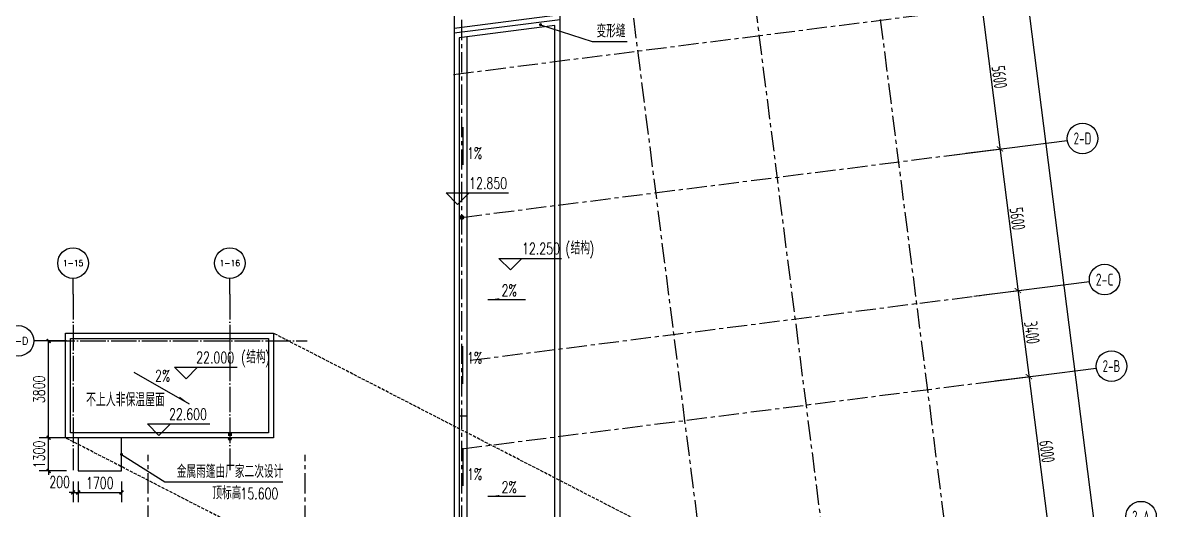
# Model space of a CAD drawing. Header units: millimetres. Extents: x -1048436 to -185795, y -983427 to 400387.
# Drawn here: x -715835 to -671378, y -32273 to -13152 of the extents above; entities that cross this region are included whole.
import ezdxf
from ezdxf.enums import TextEntityAlignment as Align

# ---------------------------------------------------------------- set-up
doc = ezdxf.new("R2010")
doc.units = ezdxf.units.MM
doc.header["$LTSCALE"] = 500
for name, pattern in [('1#游泳馆轴网$0$DOTE', [2.42, 2, -0.2, 0.02, -0.2]), ('DASH', [0.35, 0.25, -0.1]), ('一层轴网$0$CENTER', [50.8, 31.75, -6.35, 6.35, -6.35])]:
    doc.linetypes.add(name, pattern=pattern)
for name, color, linetype in [('1#游泳馆轴网$0$建-轴线', 1, '1#游泳馆轴网$0$DOTE'), ('AXIS', 3, 'Continuous'), ('AXIS_TEXT', 7, 'Continuous'), ('DIM_LEAD', 3, 'Continuous'), ('PUB_DIM', 3, 'Continuous'), ('PUB_TEXT', 7, 'Continuous'), ('一层轴网$0$建-文字', 4, 'Continuous'), ('一层轴网$0$建-符号', 150, 'Continuous'), ('一层轴网$0$建-轴线', 1, '一层轴网$0$CENTER'), ('建-墙', 254, 'Continuous'), ('建-屋面-排水沟落水口', 175, 'Continuous'), ('建-文字', 4, 'Continuous'), ('建-符号', 13, 'Continuous'), ('建-符号-引出', 150, 'Continuous'), ('建-符号-箭头', 13, 'Continuous')]:
    doc.layers.add(name, color=color, linetype=linetype)
doc.styles.add('_TCH_AXIS', font='COMPLEX', dxfattribs={"bigfont": 'GBCBIG'})
doc.styles.add('_TCH_DIM', font='SIMPLEX', dxfattribs={"bigfont": 'GBCBIG'})
doc.styles.add('_TCH_DIM_T3', font='SIMPLEX', dxfattribs={"width": 0.705882, "bigfont": 'GBCBIG'})
doc.styles.add('COMPLEX', font='COMPLEX')
doc.styles.add('XD2008', font='xd-hzs.shx', dxfattribs={"width": 0.7, "bigfont": 'xd-hztxt.shx'})
doc.styles.add('一层轴网$0$XD2008', font='xd-hzs.shx', dxfattribs={"width": 0.7, "bigfont": 'xd-hztxt.shx'})
doc.styles.add('一层轴网$0$XD2008_T3', font='xd-hzs.shx', dxfattribs={"width": 0.7, "bigfont": 'xd-hztxt.shx'})
doc.dimstyles.new('_TCH_ARCH&&150', dxfattribs={"dimtxt": 446.25, "dimasz": 150, "dimexe": 375, "dimexo": 450, "dimgap": 150, "dimtad": 1, "dimdec": 0, "dimzin": 0, "dimdsep": 46, "dimtxsty": '_TCH_DIM_T3', "dimblk": 'ARCHTICK', "dimcen": 0.09, "dimclrt": 7, "dimazin": 2, "dimtfac": 1, "dimtdec": 0, "dimtix": 1, "dimtmove": 2, "dimatfit": 3, "dimldrblk": 'ARCHTICK', "dimfxl": 1, "dimtolj": 1, "dimtzin": 0, "dimarcsym": 0})
doc.dimstyles.new('一层轴网$0$XD100&&150', dxfattribs={"dimtxt": 525, "dimasz": 225, "dimexe": 150, "dimexo": 150, "dimgap": 75, "dimtad": 1, "dimdec": 0, "dimdsep": 46, "dimtxsty": '一层轴网$0$XD2008_T3', "dimblk": '一层轴网$0$_ARCHTICK', "dimcen": 2.5, "dimdle": 150, "dimclrt": 7, "dimaunit": 1, "dimadec": 0, "dimazin": 0, "dimtfac": 1, "dimtdec": 0, "dimtix": 1, "dimtmove": 0, "dimatfit": 3, "dimfxl": 1, "dimtolj": 1, "dimtzin": 0, "dimarcsym": 0})

# ---------------------------------------------------------------- blocks, each defined once
blk = doc.blocks.new('A$C70866F3F')
for p, q in [((75, 150), (0, 150)), ((20, 225), (85, 187)), ((20, 75), (85, 112)), ((75, 280), (112, 215)), ((112, 85), (75, 20)), ((150, 300), (150, 225)), ((150, 75), (150, 0)), ((225, 280), (187, 215)), ((187, 85), (225, 20)), ((215, 187), (280, 225)), ((215, 112), (280, 75)), ((300, 150), (225, 150))]:
    blk.add_line(p, q)
for radius in [150, 75]:
    blk.add_circle((150, 150), radius)
blk = doc.blocks.new('A$C1A8E3B15')
at = {"layer": '建-屋面-排水沟落水口', "xscale": 0.5, "yscale": 0.5, "zscale": 0.5, "rotation": 180.0000000333506}
blk.add_blockref('A$C70866F3F', (54976, -40894), dxfattribs=at)
blk = doc.blocks.new('一层轴网$0$_ARCHTICK')
at = {"color": 0, "linetype": 'ByBlock', "const_width": 0.15}
blk.add_lwpolyline([(-0.5, -0.5), (0.5, 0.5)], dxfattribs=at)
blk = doc.blocks.new('*D3059')
at = {"layer": 'Defpoints', "color": 0, "transparency": 16777216}
for p in [(73657, 46857), (75852, 41491), (74364, 41301)]:
    blk.add_point(p, dxfattribs=at)
at = {"layer": '一层轴网$0$建-符号', "color": 0, "lineweight": -2, "transparency": 16777216}
for p, q in [((75126, 47195), (75871, 41342)), ((73806, 46876), (75294, 47065)), ((74513, 41320), (76001, 41510))]:
    blk.add_line(p, q, dxfattribs=at)
at = {"layer": '一层轴网$0$建-符号', "color": 0, "lineweight": -2, "transparency": 16777216, "xscale": 225, "yscale": 225, "zscale": 225}
for p, rotation in [((75145, 47046), 97.24752617045677), ((75852, 41491), 277.2475261704568)]:
    blk.add_blockref('一层轴网$0$_ARCHTICK', p, dxfattribs=dict(at, rotation=rotation))
at = {"layer": '一层轴网$0$建-符号', "color": 7, "transparency": 16777216, "insert": (75833, 44311), "char_height": 525, "attachment_point": 5, "rotation": 277.2475, "style": '一层轴网$0$XD2008_T3'}
blk.add_mtext('\\A1;5600', dxfattribs=at)
blk = doc.blocks.new('*D3060')
at = {"layer": 'Defpoints', "color": 0, "transparency": 16777216}
for p in [(74364, 41301), (75070, 35746), (76558, 35935)]:
    blk.add_point(p, dxfattribs=at)
at = {"layer": '一层轴网$0$建-符号', "color": 0, "lineweight": -2, "transparency": 16777216}
for p, q in [((74513, 41320), (76001, 41510)), ((75833, 41639), (76577, 35787)), ((75219, 35765), (76707, 35954))]:
    blk.add_line(p, q, dxfattribs=at)
at = {"layer": '一层轴网$0$建-符号', "color": 0, "lineweight": -2, "transparency": 16777216, "xscale": 225, "yscale": 225, "zscale": 225}
for p, rotation in [((75852, 41491), 97.2475261704566), ((76558, 35935), 277.2475261704566)]:
    blk.add_blockref('一层轴网$0$_ARCHTICK', p, dxfattribs=dict(at, rotation=rotation))
at = {"layer": '一层轴网$0$建-符号', "color": 7, "transparency": 16777216, "insert": (76540, 38756), "char_height": 525, "attachment_point": 5, "rotation": 277.2475, "style": '一层轴网$0$XD2008_T3'}
blk.add_mtext('\\A1;5600', dxfattribs=at)
blk = doc.blocks.new('*D3061')
at = {"layer": 'Defpoints', "color": 0, "transparency": 16777216}
for p in [(75070, 35746), (76987, 32563), (75499, 32373)]:
    blk.add_point(p, dxfattribs=at)
at = {"layer": '一层轴网$0$建-符号', "color": 0, "lineweight": -2, "transparency": 16777216}
for p, q in [((76539, 36084), (77006, 32414)), ((75219, 35765), (76707, 35954)), ((75648, 32392), (77136, 32582))]:
    blk.add_line(p, q, dxfattribs=at)
at = {"layer": '一层轴网$0$建-符号', "color": 0, "lineweight": -2, "transparency": 16777216, "xscale": 225, "yscale": 225, "zscale": 225}
for p, rotation in [((76558, 35935), 97.24752617045687), ((76987, 32563), 277.2475261704569)]:
    blk.add_blockref('一层轴网$0$_ARCHTICK', p, dxfattribs=dict(at, rotation=rotation))
at = {"layer": '一层轴网$0$建-符号', "color": 7, "transparency": 16777216, "insert": (77107, 34292), "char_height": 525, "attachment_point": 5, "rotation": 277.2475, "style": '一层轴网$0$XD2008_T3'}
blk.add_mtext('\\A1;3400', dxfattribs=at)
blk = doc.blocks.new('*D3062')
at = {"layer": 'Defpoints', "color": 0, "transparency": 16777216}
for p in [(75499, 32373), (76256, 26421), (77744, 26611)]:
    blk.add_point(p, dxfattribs=at)
at = {"layer": '一层轴网$0$建-符号', "color": 0, "lineweight": -2, "transparency": 16777216}
for p, q in [((75648, 32392), (77136, 32582)), ((76968, 32711), (77763, 26462)), ((76405, 26440), (77893, 26629))]:
    blk.add_line(p, q, dxfattribs=at)
at = {"layer": '一层轴网$0$建-符号', "color": 0, "lineweight": -2, "transparency": 16777216, "xscale": 225, "yscale": 225, "zscale": 225}
for p, rotation in [((76987, 32563), 97.24752617045682), ((77744, 26611), 277.2475261704568)]:
    blk.add_blockref('一层轴网$0$_ARCHTICK', p, dxfattribs=dict(at, rotation=rotation))
at = {"layer": '一层轴网$0$建-符号', "color": 7, "transparency": 16777216, "insert": (77700, 29629), "char_height": 525, "attachment_point": 5, "rotation": 277.2475, "style": '一层轴网$0$XD2008_T3'}
blk.add_mtext('\\A1;6000', dxfattribs=at)
blk = doc.blocks.new('*D3063')
at = {"layer": 'Defpoints', "color": 0, "transparency": 16777216}
for p in [(71304, 80226), (79537, 26839), (78116, 26658)]:
    blk.add_point(p, dxfattribs=at)
at = {"layer": '一层轴网$0$建-符号', "color": 0, "lineweight": -2, "transparency": 16777216}
for p, q in [((72706, 80556), (79556, 26690)), ((71452, 80245), (72873, 80426)), ((78265, 26677), (79686, 26857))]:
    blk.add_line(p, q, dxfattribs=at)
at = {"layer": '一层轴网$0$建-符号', "color": 0, "lineweight": -2, "transparency": 16777216, "xscale": 225, "yscale": 225, "zscale": 225}
for p, rotation in [((72725, 80407), 97.24752617045664), ((79537, 26839), 277.2475261704566)]:
    blk.add_blockref('一层轴网$0$_ARCHTICK', p, dxfattribs=dict(at, rotation=rotation))
at = {"layer": '一层轴网$0$建-符号', "color": 7, "transparency": 16777216, "insert": (76466, 53665), "char_height": 525, "attachment_point": 5, "rotation": 277.2475, "style": '一层轴网$0$XD2008_T3'}
blk.add_mtext('\\A1;54000', dxfattribs=at)
blk = doc.blocks.new('_AXISO')
blk.add_circle((0, 0), 0.5)
at = {"layer": 'AXIS_TEXT', "style": 'COMPLEX', "width": 1.041667}
blk.add_attdef('A', text='', height=0.56, dxfattribs=at).set_placement((-0.25, -0.28), (0.25, -0.28), align=Align.FIT)
blk = doc.blocks.new('_ArchTick')
at = {"color": 0, "linetype": 'ByBlock', "const_width": 0.4}
blk.add_lwpolyline([(-0.5, -0.5), (0.5, 0.5)], dxfattribs=at)
blk = doc.blocks.new('*D348')
at = {"layer": 'Defpoints', "color": 0, "transparency": 16777216}
for p in [(-714818, -29430), (-713660, -29430), (-713660, -30730)]:
    blk.add_point(p, dxfattribs=at)
at = {"layer": 'PUB_DIM', "color": 0, "lineweight": -2, "transparency": 16777216}
for p, q in [((-714818, -29430), (-714818, -29280)), ((-714110, -29430), (-715193, -29430)), ((-714818, -30730), (-714818, -29430)), ((-714110, -30730), (-715193, -30730)), ((-714818, -30730), (-714818, -30880))]:
    blk.add_line(p, q, dxfattribs=at)
at = {"layer": 'PUB_DIM', "color": 0, "lineweight": -2, "transparency": 16777216, "xscale": 150, "yscale": 150, "zscale": 150}
for p, rotation in [((-714818, -29430), 270), ((-714818, -30730), 90)]:
    blk.add_blockref('_ArchTick', p, dxfattribs=dict(at, rotation=rotation))
at = {"layer": 'PUB_DIM', "color": 7, "transparency": 16777216, "insert": (-715191, -30080), "char_height": 446.2, "attachment_point": 5, "rotation": 90, "style": '_TCH_DIM_T3'}
blk.add_mtext('\\A1;1300', dxfattribs=at)
blk = doc.blocks.new('*D349')
at = {"layer": 'Defpoints', "color": 0, "transparency": 16777216}
for p in [(-714818, -25630), (-713660, -25630), (-713660, -29430)]:
    blk.add_point(p, dxfattribs=at)
at = {"layer": 'PUB_DIM', "color": 0, "lineweight": -2, "transparency": 16777216}
for p, q in [((-714110, -25630), (-715193, -25630)), ((-714818, -29430), (-714818, -25630)), ((-714110, -29430), (-715193, -29430))]:
    blk.add_line(p, q, dxfattribs=at)
at = {"layer": 'PUB_DIM', "color": 0, "lineweight": -2, "transparency": 16777216, "xscale": 150, "yscale": 150, "zscale": 150}
for p, rotation in [((-714818, -25630), 90), ((-714818, -29430), 270)]:
    blk.add_blockref('_ArchTick', p, dxfattribs=dict(at, rotation=rotation))
at = {"layer": 'PUB_DIM', "color": 7, "transparency": 16777216, "insert": (-715191, -27530), "char_height": 446.2, "attachment_point": 5, "rotation": 90, "style": '_TCH_DIM_T3'}
blk.add_mtext('\\A1;3800', dxfattribs=at)
blk = doc.blocks.new('*D350')
at = {"layer": 'Defpoints', "color": 0, "transparency": 16777216}
for p in [(-713860, -30698), (-713660, -30698), (-713660, -31574)]:
    blk.add_point(p, dxfattribs=at)
at = {"layer": 'PUB_DIM', "color": 0, "lineweight": -2, "transparency": 16777216}
for p, q in [((-713860, -31148), (-713860, -31949)), ((-713660, -31148), (-713660, -31949)), ((-713860, -31574), (-714010, -31574)), ((-713860, -31574), (-713660, -31574)), ((-713660, -31574), (-713510, -31574))]:
    blk.add_line(p, q, dxfattribs=at)
at = {"layer": 'PUB_DIM', "color": 0, "lineweight": -2, "transparency": 16777216, "xscale": 150, "yscale": 150, "zscale": 150}
blk.add_blockref('_ArchTick', (-713860, -31574), dxfattribs=at)
at = {"layer": 'PUB_DIM', "color": 0, "lineweight": -2, "transparency": 16777216, "xscale": 150, "yscale": 150, "zscale": 150, "rotation": 180}
blk.add_blockref('_ArchTick', (-713660, -31574), dxfattribs=at)
at = {"layer": 'PUB_DIM', "color": 7, "transparency": 16777216, "insert": (-714385, -31162), "char_height": 446.2, "attachment_point": 5, "style": '_TCH_DIM_T3'}
blk.add_mtext('\\A1;200', dxfattribs=at)
blk = doc.blocks.new('*D351')
at = {"layer": 'Defpoints', "color": 0, "transparency": 16777216}
for p in [(-713660, -30698), (-711960, -30698), (-711960, -31574)]:
    blk.add_point(p, dxfattribs=at)
at = {"layer": 'PUB_DIM', "color": 0, "lineweight": -2, "transparency": 16777216}
for p, q in [((-713660, -31148), (-713660, -31949)), ((-711960, -31148), (-711960, -31949)), ((-713660, -31574), (-711960, -31574))]:
    blk.add_line(p, q, dxfattribs=at)
at = {"layer": 'PUB_DIM', "color": 0, "lineweight": -2, "transparency": 16777216, "xscale": 150, "yscale": 150, "zscale": 150, "rotation": 180}
blk.add_blockref('_ArchTick', (-713660, -31574), dxfattribs=at)
at = {"layer": 'PUB_DIM', "color": 0, "lineweight": -2, "transparency": 16777216, "xscale": 150, "yscale": 150, "zscale": 150}
blk.add_blockref('_ArchTick', (-711960, -31574), dxfattribs=at)
at = {"layer": 'PUB_DIM', "color": 7, "transparency": 16777216, "insert": (-712810, -31201), "char_height": 446.2, "attachment_point": 5, "style": '_TCH_DIM_T3'}
blk.add_mtext('\\A1;1700', dxfattribs=at)
blk = doc.blocks.new('A$C2C8523F8')
at = {"layer": '一层轴网$0$建-符号'}
for p, q in [((73961.4, 41250.3), (78494.1, 41826.7)), ((74829.3, 35715.6), (79362, 36292)), ((75096.8, 32322.2), (79629.5, 32898.6))]:
    blk.add_line(p, q, dxfattribs=at)
at = {"layer": '一层轴网$0$建-轴线', "ltscale": 0.05}
for p, q in [((74638.3, 19327.2), (66478.9, 83487.5)), ((69876.7, 18721.7), (61717.3, 82882)), ((65115, 18116.1), (56955.6, 82276.4)), ((54423.1, 44410.6), (73657.5, 46856.7)), ((54751, 38807.2), (74364, 41301.5)), ((55078, 33203.7), (75070.4, 35746.2)), ((54750, 29734.6), (75499.4, 32373.4))]:
    blk.add_line(p, q, dxfattribs=at)
for points in [[(54750, -2500), (54750, 82276.4)], [(42450, -2500), (42450, 29500)], [(48600, -2500), (48600, 29500)]]:
    blk.add_lwpolyline(points, dxfattribs=at)
at = {"layer": '一层轴网$0$建-符号'}
ref = blk.add_blockref('_AXISO', (79089.3, 41902.4), dxfattribs=dict(at, xscale=1200, yscale=1200, zscale=1200))
ref.add_attrib('A', '2-D', dxfattribs={"layer": '一层轴网$0$建-文字', "height": 472.82, "style": '一层轴网$0$XD2008', "width": 0.909004}).set_placement((78742.1, 41666), (79436.4, 41666), align=Align.FIT)
ref = blk.add_blockref('_AXISO', (79957.2, 36367.7), dxfattribs=dict(at, xscale=1200, yscale=1200, zscale=1200))
ref.add_attrib('A', '2-C', dxfattribs={"layer": '一层轴网$0$建-文字', "height": 472.91, "style": '一层轴网$0$XD2008', "width": 0.893864}).set_placement((79610.1, 36131.2), (80304.4, 36131.2), align=Align.FIT)
ref = blk.add_blockref('_AXISO', (80224.7, 32974.3), dxfattribs=dict(at, xscale=1200, yscale=1200, zscale=1200))
ref.add_attrib('A', '2-B', dxfattribs={"layer": '一层轴网$0$建-文字', "height": 471.94, "style": '一层轴网$0$XD2008', "width": 0.911494}).set_placement((79877.3, 32738.3), (80572.1, 32738.3), align=Align.FIT)
ref = blk.add_blockref('_AXISO', (81384.2, 27073.4), dxfattribs=dict(at, xscale=1200, yscale=1200, zscale=1200))
ref.add_attrib('A', '2-A', dxfattribs={"layer": '一层轴网$0$建-文字', "height": 467.56, "style": '一层轴网$0$XD2008', "width": 0.894142}).set_placement((81035.3, 26839.7), (81733.1, 26839.7), align=Align.FIT)
for p1, p2, distance, picture, middle in [((71303.6, 80226.4), (78116.1, 26657.8), 1432.5, '*D3063', (76465.7, 53665.4)), ((73657.5, 46856.7), (74364, 41301.5), 1499.7, '*D3059', (75833.3, 44310.9)), ((74364, 41301.5), (75070.4, 35746.2), 1499.7, '*D3060', (76539.8, 38755.6)), ((75070.4, 35746.2), (75499.4, 32373.4), 1499.7, '*D3061', (77107.5, 34291.6)), ((75499.4, 32373.4), (76256.3, 26421.3), 1499.7, '*D3062', (77700.4, 29629.1))]:
    dim = blk.add_aligned_dim(p1=p1, p2=p2, distance=distance, dimstyle='一层轴网$0$XD100&&150', dxfattribs=at)
    dim.commit()
    dim.dimension.update_dxf_attribs({"geometry": picture, "text_midpoint": middle})

msp = doc.modelspace()

# ---------------------------------------------------------------- hatches: boundary and pattern name
at = {"layer": '建-符号-箭头'}
for points in [[(-698579.4, -18720.6), (-698579.4, -18270.6), (-698639.4, -18270.6)], [(-697593.3, -24017), (-697143.3, -24017), (-697143.3, -23957)], [(-698579.4, -25840.6), (-698579.4, -26290.6), (-698639.4, -26290.6)], [(-709312.3, -28091), (-709703.3, -27868.2), (-709673.6, -27816.1)], [(-698579.4, -31308.8), (-698579.4, -30858.8), (-698639.4, -30858.8)], [(-697593.3, -31732), (-697143.3, -31732), (-697143.3, -31672)]]:
    msp.add_hatch(color=256, dxfattribs=at).paths.add_polyline_path(points)

# ---------------------------------------------------------------- linework, layer by layer
for p, q in [((-694760.9, -39494), (-694762.1, 568.9)), ((-698911.8, 182.5), (-698911.8, -39493.6)), ((-694960.9, -39494), (-694961.7, -13266.1)), ((-698711.8, -13743), (-698711.8, -39493.6)), ((-707760.1, -29429.8), (-707760.1, -29479.8)), ((-707660.1, -29429.8), (-707660.1, -29479.8))]:
    msp.add_line(p, q)
for points in [[(-698912, -13365.3), (-694761.7, -12837.5)], [(-694761.7, -13039.1), (-698912.1, -13566.9)], [(-694961.7, -13266.1), (-698711.8, -13743)], [(-713660.2, -29429.8), (-713660.2, -30729.8), (-711960.2, -30729.8), (-711960.2, -29429.8)]]:
    msp.add_lwpolyline(points)
for points in [[(-706000.7, -29429.8), (-714160.2, -29429.8), (-714160.2, -25329.8), (-706000.7, -25329.8)], [(-706200.7, -29229.8), (-713960.2, -29229.8), (-713960.2, -25529.8), (-706200.7, -25529.8)]]:
    msp.add_lwpolyline(points, close=True)
at = {"linetype": 'DASH'}
for points in [[(-678453.2, -39494), (-706000.7, -25329.8)], [(-686612.7, -43594), (-714160.2, -29429.8)]]:
    msp.add_lwpolyline(points, dxfattribs=at)
msp.add_circle((-707710.1, -29479.8), 50)
at = {"layer": '1#游泳馆轴网$0$建-轴线'}
for p, q in [((-713860.2, -23795), (-713860, -30697.7)), ((-707710.2, -23795), (-707710, -30697.7))]:
    msp.add_line(p, q, dxfattribs=at)
msp.add_lwpolyline([(-714787.6, -25629.8), (-704681.9, -25629.8)], dxfattribs=at)
at = {"layer": 'AXIS'}
for p, q in [((-713860.2, -23795), (-713860.2, -23178.7)), ((-707710.2, -23795), (-707710.2, -23178.7)), ((-714787.6, -25629.8), (-715403.9, -25629.8))]:
    msp.add_line(p, q, dxfattribs=at)
at = {"layer": 'DIM_LEAD'}
for p, q in [((-695526.8, -13230.5), (-693505.3, -13888.4)), ((-693505.3, -13888.4), (-692135, -13888.4))]:
    msp.add_line(p, q, dxfattribs=at)
at = {"layer": 'DIM_LEAD', "const_width": 60}
msp.add_lwpolyline([(-695555.4, -13221.2, 1), (-695498.3, -13239.8, 1)], format="xyb", close=True, dxfattribs=at)
at = {"layer": '建-墙', "linetype": 'DASH'}
for p, q in [((-707760.1, -29229.8), (-707760.1, -29429.8)), ((-707660.1, -29229.8), (-707660.1, -29429.8))]:
    msp.add_line(p, q, dxfattribs=at)
at = {"layer": '建-屋面-排水沟落水口'}
for p, q in [((-698411.8, -13704.9), (-698411.8, -39493.6)), ((-698411.8, -28574.7), (-698711.8, -28574.7))]:
    msp.add_line(p, q, dxfattribs=at)
at = {"layer": '建-符号'}
for p, q in [((-698780.1, -20280), (-699230.1, -19830)), ((-699230.1, -19830), (-696779.1, -19830)), ((-698780.1, -20280), (-698330.1, -19830)), ((-696707.1, -22842.6), (-697157.1, -22392.6)), ((-697157.1, -22392.6), (-694706.1, -22392.6)), ((-696707.1, -22842.6), (-696257.1, -22392.6)), ((-709425.3, -27114.9), (-709875.3, -26664.9)), ((-709875.3, -26664.9), (-707424.3, -26664.9)), ((-709425.3, -27114.9), (-708975.3, -26664.9)), ((-710490.5, -29334.5), (-710940.5, -28884.5)), ((-710940.5, -28884.5), (-708489.5, -28884.5)), ((-710490.5, -29334.5), (-710040.5, -28884.5))]:
    msp.add_line(p, q, dxfattribs=at)
at = {"layer": '建-符号-引出'}
for p, q in [((-711960.2, -30079.8), (-710257.4, -31159.2)), ((-711960.2, -30079.8), (-710257.4, -31159.2)), ((-710257.4, -31159.2), (-705635.2, -31159.2))]:
    msp.add_line(p, q, dxfattribs=at)
at = {"layer": '建-符号-引出', "const_width": 60}
msp.add_lwpolyline([(-711985.5, -30063.7, 1), (-711934.8, -30095.8, 1)], format="xyb", close=True, dxfattribs=at)
msp.add_lwpolyline([(-711985.5, -30063.7, 1), (-711934.8, -30095.8, 1)], format="xyb", close=True, dxfattribs=at)
at = {"layer": '建-符号-箭头'}
for points in [[(-698579.4, -17248.9), (-698579.4, -18720.6)], [(-696121.6, -24017), (-697593.3, -24017)], [(-698579.4, -27312.3), (-698579.4, -25840.6)], [(-711470.5, -26861), (-709312.3, -28091)], [(-698579.4, -29837.1), (-698579.4, -31308.8)], [(-696121.6, -31732), (-697593.3, -31732)]]:
    msp.add_lwpolyline(points, dxfattribs=at)

# ---------------------------------------------------------------- block references
for name, p in [('A$C2C8523F8', (-753362.7, -59594)), ('A$C1A8E3B15', (-753512.7, 20182.4))]:
    msp.add_blockref(name, p)
at = {"layer": 'AXIS'}
ref = msp.add_blockref('_AXISO', (-713860.2, -22578.7), dxfattribs=dict(at, xscale=1200, yscale=1200, zscale=1200))
ref.add_attrib('A', '1-15', dxfattribs={"layer": 'AXIS_TEXT', "height": 241.37, "style": '_TCH_AXIS'}).set_placement((-714262.5, -22699.3), (-713457.9, -22699.3), align=Align.FIT)
ref = msp.add_blockref('_AXISO', (-707710.2, -22578.7), dxfattribs=dict(at, xscale=1200, yscale=1200, zscale=1200))
ref.add_attrib('A', '1-16', dxfattribs={"layer": 'AXIS_TEXT', "height": 241.37, "style": '_TCH_AXIS'}).set_placement((-708112.5, -22699.3), (-707307.9, -22699.3), align=Align.FIT)
ref = msp.add_blockref('_AXISO', (-716003.9, -25629.8), dxfattribs=dict(at, xscale=1200, yscale=1200, zscale=1200))
ref.add_attrib('A', '1-D', dxfattribs={"layer": 'AXIS_TEXT', "height": 285.97, "style": '_TCH_AXIS'}).set_placement((-716398.8, -25772.8), (-715609, -25772.8), align=Align.FIT)

# ---------------------------------------------------------------- texts
at = {"layer": 'PUB_TEXT', "style": '_TCH_DIM'}
msp.add_text('变形缝', height=506.38, dxfattribs=at).set_placement((-693331.4, -13730.9))
at = {"layer": '建-文字'}
for s, height, style, width, p in [('1%', 446.25, '_TCH_DIM', 0.705882, (-698409.5, -18489.2)), ('12.850', 446.25, '_TCH_DIM', 0.705882, (-698324.1, -19672.5)), ('(', 446.2, '_TCH_DIM', 0.705882, (-694556.1, -22235.1)), (')', 446.2, '_TCH_DIM', 0.705882, (-693608.9, -22235.1)), ('12.250', 446.25, '_TCH_DIM', 0.705882, (-696251.1, -22235.1)), ('2%', 446.25, '_TCH_DIM', 0.705882, (-697053, -23869.8)), ('22.000', 446.25, '_TCH_DIM', 0.705882, (-709029.3, -26507.4)), ('(', 446.2, '_TCH_DIM', 0.705882, (-707274.3, -26507.4)), (')', 446.2, '_TCH_DIM', 0.705882, (-706327.1, -26507.4)), ('1%', 446.25, '_TCH_DIM', 0.705882, (-698409.5, -26518.2)), ('2%', 446.25, '_TCH_DIM', 0.705882, (-710642.3, -27219.2)), ('不上人非保温屋面', 525, 'XD2008', 0.7, (-713346.5, -28198.8)), ('22.600', 446.25, '_TCH_DIM', 0.705882, (-710094.5, -28727)), ('1%', 446.25, '_TCH_DIM', 0.705882, (-698409.5, -31077.4)), ('15.600', 446.25, '_TCH_DIM', 0.705882, (-707292.7, -31841.7)), ('2%', 446.25, '_TCH_DIM', 0.705882, (-697053, -31584.7))]:
    msp.add_text(s, height=height, dxfattribs=dict(at, style=style, width=width)).set_placement(p)
at = {"layer": '建-文字', "style": '_TCH_DIM'}
for s, height, p in [('结构', 506.38, (-694346.1, -22235.1)), ('结构', 506.38, (-707064.3, -26507.4)), ('金属雨篷由厂家二次设计', 506.383, (-709791.7, -31001.7)), ('顶标高', 506.38, (-708398.6, -31841.7))]:
    msp.add_text(s, height=height, dxfattribs=at).set_placement(p)

# ---------------------------------------------------------------- dimensions: what is measured, and where the dimension line sits
at = {"layer": 'PUB_DIM'}
for p1, p2, distance, picture, middle in [((-713660.2, -29429.8), (-713660.2, -25629.8), 1157.5, '*D349', (-715190.8, -27529.8)), ((-713660.2, -30729.8), (-713660.2, -29429.8), 1157.5, '*D348', (-715190.8, -30079.8)), ((-713660.2, -30697.7), (-711960.2, -30697.7), -876.8, '*D351', (-712810.2, -31201.4))]:
    dim = msp.add_aligned_dim(p1=p1, p2=p2, distance=distance, dimstyle='_TCH_ARCH&&150', dxfattribs=at)
    dim.commit()
    dim.dimension.update_dxf_attribs({"geometry": picture, "text_midpoint": middle})
dim = msp.add_linear_dim(base=(-713660.2, -31574.5), p1=(-713860, -30697.7), p2=(-713660.2, -30697.7), angle=0, dimstyle='_TCH_ARCH&&150', dxfattribs=at)
dim.commit()
dim.dimension.update_dxf_attribs({"geometry": '*D350', "text_midpoint": (-714385, -31162), "dimtype": 129})

doc.saveas('drawing.dxf')
